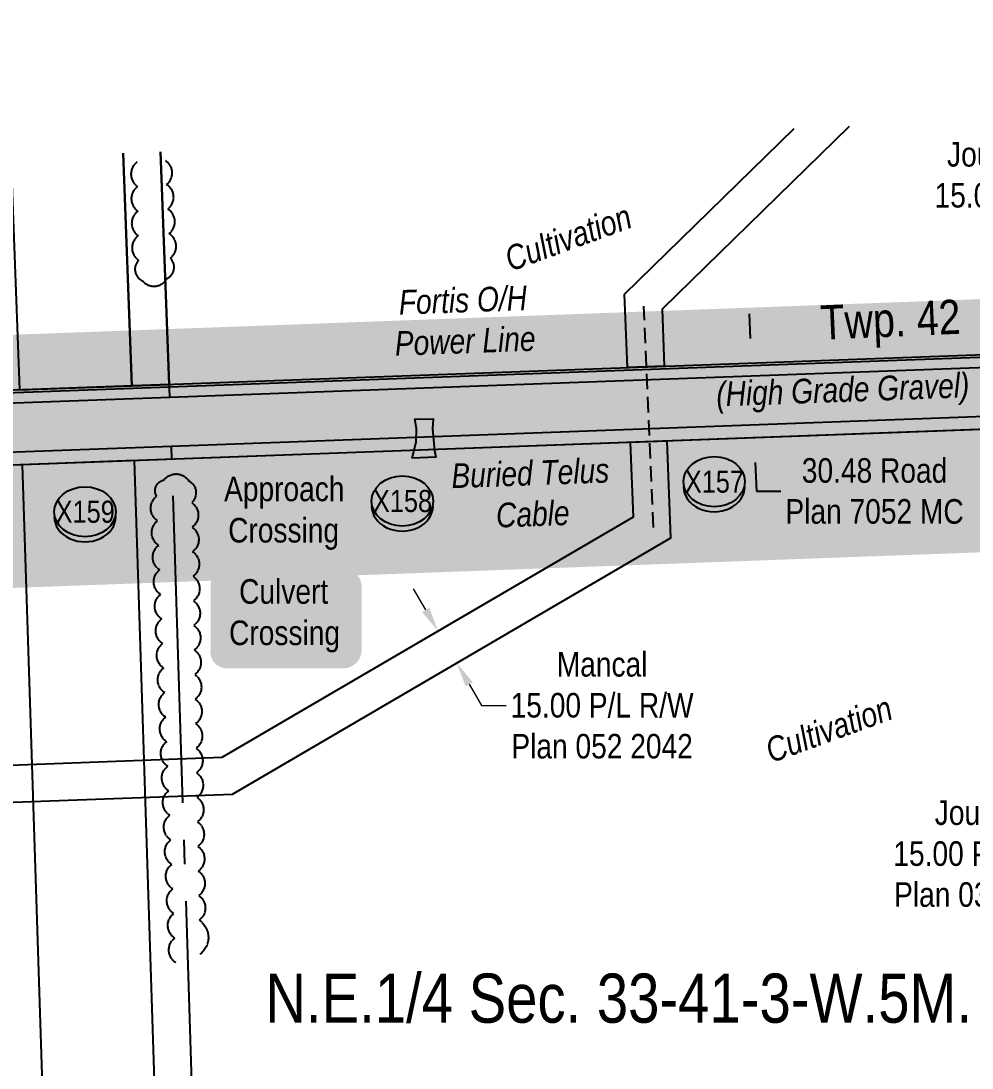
# Model space of a CAD drawing. Extents: x 670596 to 687743, y 5824540 to 5836613.
# Drawn here: x 677882.1 to 678269.4, y 5828685.2 to 5829111.5 of the extents above; entities that cross this region are included whole.
import ezdxf
from ezdxf.enums import TextEntityAlignment as Align

# ---------------------------------------------------------------- set-up
doc = ezdxf.new("R2010")
doc.units = 0
doc.header["$LTSCALE"] = 5
doc.header["$PDSIZE"] = 0.5
for name, pattern in [('0', [1, 1, 0]), ('BORDER2', [22.225, 6.35, -3.175, 6.35, -3.175, 0, -3.175]), ('foc-QUARTERLINE', [33, 25, -3, 2, -3]), ('UG_PIPE', [1.875, 1.25, -0.625])]:
    doc.linetypes.add(name, pattern=pattern)
doc.layers.get('Defpoints').update_dxf_attribs({"color": 9})
doc.layers.add('AS-COUNTY', color=7, linetype='BORDER2', lineweight=60, true_color=0xcc33ff)
for name, color, linetype in [('AS-PIPE-UG', 44, 'UG_PIPE'), ('AS-POWER', 104, 'foc-POWER'), ('AS-POWER-T', 104, 'Continuous'), ('AS-ROADS', 254, 'Continuous'), ('AS-TELEPHONE', 224, 'foc-TEL'), ('AS-TELEPHONE-T', 224, 'Continuous'), ('C-SYMBOL', 7, 'Continuous'), ('CG-NOTES', 7, 'Continuous'), ('D-TXT', 6, 'Continuous'), ('F-RW', 190, 'Continuous'), ('L-QSEC', 8, 'foc-QUARTERLINE'), ('L-SEC', 7, 'Continuous'), ('L-TITLEDB', 4, 'Continuous'), ('L-TITLEDB-T', 4, 'Continuous'), ('P-BUFFER-H 30m', 51, 'Continuous'), ('P-CROSSINGS', 250, 'Continuous'), ('T-BUSH', 110, '0')]:
    doc.layers.add(name, color=color, linetype=linetype)
for name, color, linetype, lineweight in [('F-AR-T', 190, 'Continuous', 9), ('F-RW-T', 190, 'Continuous', 9), ('T-TEXT', 48, 'Continuous', 18)]:
    doc.layers.add(name, color=color, linetype=linetype, lineweight=lineweight)
doc.layers.add('P-PROPOSED-WL4', color=7, linetype='Continuous', true_color=0x5b5bc8)
doc.styles.add('175L', font='ARIALN.TTF', dxfattribs={"height": 20})
doc.styles.add('80', font='ARIALN.TTF', dxfattribs={"height": 10})
doc.styles.add('80CG', font='ARIALN.TTF', dxfattribs={"height": 10})
doc.styles.add('80L', font='ARIALN.TTF', dxfattribs={"height": 10})
doc.styles.add('80LS', font='ARIALNI.TTF', dxfattribs={"height": 10})
doc.styles.add('Crossing', font='ARIALN.TTF', dxfattribs={"height": 10})
doc.styles.add('foc-LtypeFont', font='ARIALN.TTF', dxfattribs={"height": 7.35})
doc.linetypes.add('foc-POWER', pattern='A,6,-1,["P",foc-LtypeFont,S=0.2,R=0,X=-0.625,Y=-0.75],-1.24,4', length=12.24)
doc.linetypes.add('foc-TEL', pattern='A,2,-1,["T",foc-LtypeFont,S=0.2,R=0,X=-0.425,Y=-0.75],-1.24,8', length=12.24)
doc.linetypes.add('foc-TEL-NOLINE', pattern='A,0,-2,["T",foc-LtypeFont,S=0.2,R=0,X=-0.425,Y=-0.75],-10.24', length=12.24)
doc.dimstyles.new('Compass 5 000', dxfattribs={"dimscale": 5, "dimtxt": 9, "dimasz": 2, "dimexe": 0.2, "dimexo": 0.0625, "dimgap": 0.5, "dimtad": 0, "dimtih": 1, "dimtoh": 1, "dimzin": 0, "dimdsep": 46, "dimtxsty": '80CG', "dimcen": 0.1, "dimse1": 1, "dimse2": 1, "dimclrd": 256, "dimclrt": 256, "dimaunit": 1, "dimadec": 4, "dimazin": 0, "dimtfac": 0.06, "dimtofl": 0, "dimtmove": 0, "dimatfit": 1, "dimfxl": 0.2, "dimtolj": 1, "dimtzin": 0, "dimlwd": -1, "dimarcsym": 0})

# ---------------------------------------------------------------- blocks, each defined once
blk = doc.blocks.new('*D446')
at = {"layer": 'Defpoints', "color": 0, "transparency": 16777216}
for p in [(678153.1, 5828971.17), (678179.59, 5828972.18), (678154.27, 5828940.72)]:
    blk.add_point(p, dxfattribs=at)
at = {"layer": 'L-TITLEDB-T', "transparency": 16777216}
for p, q in [((678179.2, 5828982.18), (678178.82, 5828992.17)), ((678181.14, 5828931.74), (678181.58, 5828920.06)), ((678181.58, 5828920.06), (678191.58, 5828920.06))]:
    blk.add_line(p, q, dxfattribs=at)
for points in [[(678180.87, 5828982.24), (678177.54, 5828982.11), (678179.59, 5828972.18)], [(678182.8, 5828931.81), (678179.47, 5828931.68), (678180.75, 5828941.74)]]:
    blk.add_solid(points, dxfattribs=at)
at = {"layer": 'L-TITLEDB-T', "transparency": 16777216, "insert": (678229.7, 5828920.06), "char_height": 10, "attachment_point": 5, "style": '80CG'}
blk.add_mtext('\\A1;30.48 Road\\PPlan 7052 MC', dxfattribs=at)
blk = doc.blocks.new('*D453')
at = {"layer": 'Defpoints', "color": 0, "transparency": 16777216}
for p in [(678349.62, 5828748.93), (678154.27, 5828555.8), (678165.38, 5828545.73)]:
    blk.add_point(p, dxfattribs=at)
at = {"layer": 'F-RW-T', "transparency": 16777216}
for p, q in [((678323.69, 5828772.43), (678313.69, 5828772.43)), ((678331.1, 5828765.72), (678323.69, 5828772.43)), ((678357.03, 5828742.21), (678364.43, 5828735.49))]:
    blk.add_line(p, q, dxfattribs=at)
for points in [[(678332.22, 5828766.95), (678329.98, 5828764.48), (678338.5, 5828759)], [(678358.14, 5828743.44), (678355.91, 5828740.97), (678349.62, 5828748.93)]]:
    blk.add_solid(points, dxfattribs=at)
at = {"layer": 'F-RW-T', "transparency": 16777216, "insert": (678274.6, 5828772.43), "char_height": 10, "attachment_point": 5, "style": '80CG'}
blk.add_mtext('\\A1;Journey\\P15.00 P/L R/W\\PPlan 032 5870', dxfattribs=at)
blk = doc.blocks.new('*D454')
at = {"layer": 'Defpoints', "color": 0, "transparency": 16777216}
for p in [(678064.42, 5828870.28), (678071.99, 5828857.33), (678059.59, 5828850.09)]:
    blk.add_point(p, dxfattribs=at)
at = {"layer": 'F-RW-T', "transparency": 16777216}
for p, q in [((678046.98, 5828871.67), (678041.93, 5828880.3)), ((678064.64, 5828841.45), (678069.69, 5828832.82)), ((678069.69, 5828832.82), (678079.69, 5828832.82))]:
    blk.add_line(p, q, dxfattribs=at)
for points in [[(678048.41, 5828872.51), (678045.54, 5828870.82), (678052.02, 5828863.03)], [(678066.08, 5828842.29), (678063.2, 5828840.61), (678059.59, 5828850.09)]]:
    blk.add_solid(points, dxfattribs=at)
at = {"layer": 'F-RW-T', "transparency": 16777216, "insert": (678118.77, 5828832.82), "char_height": 10, "attachment_point": 5, "style": '80CG'}
blk.add_mtext('\\A1;Mancal\\P15.00 P/L R/W\\PPlan 052 2042', dxfattribs=at)
blk = doc.blocks.new('*U487')
h = blk.add_hatch(color=254)
edge = h.paths.add_edge_path()
edge.add_line((-24, -20), (24, -20))
edge.add_arc((24, -14), 6, 270, 360)
edge.add_line((30, -14), (30, 12.5))
edge.add_arc((24, 12.5), 6, 0, 90)
edge.add_line((24, 18.5), (-24, 18.5))
edge.add_arc((-24, 12.5), 6, 90, 180)
edge.add_line((-30, 12.5), (-30, -14))
edge.add_arc((-24, -14), 6, 180, 270)
at = {"color": 160, "flags": 128}
blk.add_lwpolyline([(-24, -20, 3, 3, 0), (24, -20, 3, 3, 0.414214), (30, -14, 3, 3, 0), (30, 12.5, 3, 0, 0.414214), (24, 18.5, 0, 0, 0), (-24, 18.5, 0, 0, 0.414214), (-30, 12.5, 0, 0, 0), (-30, -14, 0, 3, 0.414214)], format="xyseb", close=True, dxfattribs=at)
at = {"color": 160, "style": '80'}
blk.add_attdef('ENTER_TEXT_001', (-26.85, -4.92), '', height=10, dxfattribs=at)
blk = doc.blocks.new('*U847')
h = blk.add_hatch(color=59)
edge = h.paths.add_edge_path()
edge.add_line((-21.5, -20), (21.5, -20))
edge.add_arc((21.5, -14), 6, 270, 360)
edge.add_line((27.5, -14), (27.5, 12.5))
edge.add_arc((21.5, 12.5), 6, 0, 90)
edge.add_line((21.5, 18.5), (-21.5, 18.5))
edge.add_arc((-21.5, 12.5), 6, 90, 180)
edge.add_line((-27.5, 12.5), (-27.5, -14))
edge.add_arc((-21.5, -14), 6, 180, 270)
at = {"color": 1, "flags": 128}
blk.add_lwpolyline([(57.82, 27.88, 0, 7.5, 0), (0, 0, 0, 0, 0)], format="xyseb", dxfattribs=at)
blk.add_lwpolyline([(-21.5, -20, 3, 3, 0), (21.5, -20, 3, 3, 0.414214), (27.5, -14, 3, 3, 0), (27.5, 12.5, 3, 0, 0.414214), (21.5, 18.5, 0, 0, 0), (-21.5, 18.5, 0, 0, 0.414214), (-27.5, 12.5, 0, 0, 0), (-27.5, -14, 0, 3, 0.414214)], format="xyseb", close=True, dxfattribs=at)
at = {"color": 1, "style": '80'}
blk.add_attdef('ENTER_TEXT_001', (-36.68, -4.99), '', height=10, dxfattribs=at)
blk = doc.blocks.new('xing2')
h = blk.add_hatch(color=50)
h.dxf.hatch_style = 1
edge = h.paths.add_edge_path()
edge.add_ellipse((0, 0), major_axis=(-12.5, 0), ratio=0.816297, start_angle=0, end_angle=360)
h = blk.add_hatch(color=250)
h.dxf.hatch_style = 1
edge = h.paths.add_edge_path()
edge.add_ellipse((0, -2.05), major_axis=(-12.5, 0), ratio=0.816297, start_angle=0, end_angle=180)
edge.add_line((12.5, -2.05), (12.5, 0))
edge.add_ellipse((0, 0), major_axis=(-12.5, 0), ratio=0.816297, start_angle=0, end_angle=180, ccw=False)
edge.add_line((-12.5, 0), (-12.5, -2.05))
at = {"color": 250}
blk.add_ellipse((0, 0), major_axis=(-12.5, 0), ratio=0.816297, dxfattribs=at)
blk.add_ellipse((0, -2.05), major_axis=(-12.5, 0), ratio=0.816297, start_param=0, end_param=3.141593, dxfattribs=at)
at = {"color": 250, "style": 'Crossing'}
blk.add_attdef('CROSSING', text='', height=9, dxfattribs=at).set_placement((0.09, 0.02), align=Align.MIDDLE_CENTER)
at = {"color": 250, "style": 'Crossing', "flags": 1}
for tag, p in [('OWNER', (0.09, -12.49)), ('DESCRIPTION', (0.09, -25.77)), ('LOCATION', (0.09, -39.3)), ('DWG_REF', (0.09, -52.84))]:
    blk.add_attdef(tag, text='', height=9, dxfattribs=at).set_placement(p, align=Align.MIDDLE_CENTER)
blk = doc.blocks.new('*U528')
h = blk.add_hatch(color=255)
edge = h.paths.add_edge_path()
edge.add_line((-31.5, -28.5), (31.5, -28.5))
edge.add_arc((31.5, -22.5), 6, 270, 360)
edge.add_line((37.5, -22.5), (37.5, 21))
edge.add_arc((31.5, 21), 6, 0, 90)
edge.add_line((31.5, 27), (-31.5, 27))
edge.add_arc((-31.5, 21), 6, 90, 180)
edge.add_line((-37.5, 21), (-37.5, -22.5))
edge.add_arc((-31.5, -22.5), 6, 180, 270)
at = {"color": 104, "flags": 128}
blk.add_lwpolyline([(-31.5, -28.5, 3, 3, 0), (31.5, -28.5, 3, 3, 0.414214), (37.5, -22.5, 3, 3, 0), (37.5, 21, 3, 0, 0.414214), (31.5, 27, 0, 0, 0), (-31.5, 27, 0, 0, 0.414214), (-37.5, 21, 0, 0, 0), (-37.5, -22.5, 0, 3, 0.414214)], format="xyseb", close=True, dxfattribs=at)
blk.add_lwpolyline([(71.69, -71.84, 0, 7.5, 0), (0, 0, 0, 0, 0)], format="xyseb", dxfattribs=at)
at = {"color": 104, "style": '80'}
blk.add_attdef('ENTER_TEXT_001', (-26.85, -4.92), '', height=10, dxfattribs=at)
blk = doc.blocks.new('*D530')
at = {"layer": 'Defpoints', "color": 0, "transparency": 16777216}
for p in [(678326.87, 5829049.49), (678327, 5829045.77), (678341.99, 5829046.32)]:
    blk.add_point(p, dxfattribs=at)
at = {"layer": 'F-AR-T', "transparency": 16777216}
for p, q in [((678351.85, 5829050.4), (678361.85, 5829050.76)), ((678316.88, 5829049.12), (678306.88, 5829048.76))]:
    blk.add_line(p, q, dxfattribs=at)
for points in [[(678316.81, 5829050.79), (678316.94, 5829047.46), (678326.87, 5829049.49)], [(678351.79, 5829052.06), (678351.91, 5829048.73), (678341.86, 5829050.03)]]:
    blk.add_solid(points, dxfattribs=at)
at = {"layer": 'F-AR-T', "transparency": 16777216, "insert": (678279.6, 5829048.76), "char_height": 10, "attachment_point": 5, "style": '80CG', "bg_fill": 3, "box_fill_scale": 1.1, "bg_fill_color": 256, "bg_fill_true_color": 13158600, "bg_fill_transparency": 0}
blk.add_mtext('\\A1;Journey\\P15.00 A/R', dxfattribs=at)

msp = doc.modelspace()

# ---------------------------------------------------------------- hatches: boundary and pattern name
at = {"layer": 'AS-ROADS'}
h = msp.add_hatch(color=256, dxfattribs=at)
h.dxf.hatch_style = 1
h.paths.add_polyline_path([(682678.285, 5832378.284), (682679.237, 5832371.44), (682678.476, 5832368.778), (682676.859, 5832365.926), (682687.322, 5832365.831), (682684.183, 5832370.964), (682682.661, 5832374.577), (682682.566, 5832377.333), (682682.566, 5832379.045)], flags=16)
h.paths.add_polyline_path([(681464.565, 5832333.37), (681471.954, 5832333.222), (681472.545, 5832327.019), (681474.319, 5832324.36), (681475.206, 5832323.326), (681461.314, 5832321.997), (681462.939, 5832325.394), (681463.974, 5832328.2), (681464.252, 5832330.272), (681464.542, 5832331.722)], flags=16)
h.paths.add_polyline_path([(681048.14, 5832317.983), (681052.253, 5832311.083), (681052.694, 5832307.12), (681062.388, 5832306.826), (681060.185, 5832312.404), (681056.954, 5832317.249), (681056.66, 5832320.038)], flags=16)
edge = h.paths.add_edge_path()
edge.add_line((683515.178, 5832287.041), (683508.934, 5832397.566))
edge.add_line((677284.424, 5825051.076), (677268.886, 5825051.076))
h = msp.add_hatch(color=256, dxfattribs=at)
h.dxf.hatch_style = 1
h.paths.add_polyline_path([(678041.421, 5828933.5), (678043.104, 5828940.071), (678043.265, 5828945.599), (678042.463, 5828949.285), (678049.919, 5828949.526), (678049.759, 5828945.359), (678050.08, 5828940.872), (678050.481, 5828936.625), (678051.122, 5828933.901)])
at = {"layer": 'P-BUFFER-H 30m'}
h = msp.add_hatch(color=256, dxfattribs=at)
h.dxf.hatch_style = 1
edge = h.paths.add_edge_path()
edge.add_line((677190.88, 5826034.364), (676987.84, 5826027.225))
edge.add_line((676987.84, 5826027.225), (676988.351, 5826011.208))
edge.add_arc((676938.382, 5826009.615), 49.994, -120.52105, 1.82608, ccw=False)
edge.add_line((676912.993, 5825966.548), (676909.934, 5825968.352))
edge.add_arc((676935.324, 5826011.418), 49.994, 181.82608, 239.47895, ccw=False)
edge.add_line((676885.355, 5826009.825), (676883.222, 5826076.736))
edge.add_arc((676933.19, 5826078.329), 49.994, 92.0138, 181.82608, ccw=False)
edge.add_line((676931.434, 5826128.292), (677186.782, 5826137.271))
edge.add_line((677186.782, 5826137.271), (677172.574, 5826493.957))
edge.add_arc((677222.529, 5826495.947), 49.994, 182.21724, 182.28094, ccw=False)
edge.add_line((677172.572, 5826494.013), (677161.576, 5826778.028))
edge.add_arc((677211.532, 5826779.962), 49.994, 133.32201, 182.21724, ccw=False)
edge.add_line((677177.232, 5826816.333), (677158.55, 5827298.559))
edge.add_line((677158.55, 5827298.559), (677123.328, 5828102.041))
edge.add_line((677123.328, 5828102.041), (677088.029, 5828904.381))
edge.add_arc((677137.974, 5828906.578), 49.994, 92.09453, 182.51912, ccw=False)
edge.add_line((677136.147, 5828956.539), (677941.688, 5828985.999))
edge.add_line((677941.688, 5828985.999), (678795.39, 5829017.43))
edge.add_arc((678838.014, 5828991.303), 49.994, 92.17865, 148.49311, ccw=False)
edge.add_line((678836.113, 5829041.261), (679095.94, 5829051.145))
edge.add_line((679095.94, 5829051.145), (679103.038, 5829053.867))
edge.add_arc((679120.935, 5829007.187), 49.994, 92.18666, 110.97734, ccw=False)
edge.add_line((679119.028, 5829057.144), (679561.069, 5829074.022))
edge.add_arc((679566.877, 5829024.367), 49.994, 92.1954, 96.67124, ccw=False)
edge.add_line((679564.962, 5829074.324), (680316.807, 5829103.147))
edge.add_line((680316.807, 5829103.147), (680289.029, 5829852.071))
edge.add_line((680289.029, 5829852.071), (680264.054, 5830522.758))
edge.add_arc((680314.013, 5830524.619), 49.994, 133.25806, 182.13257, ccw=False)
edge.add_line((680279.753, 5830561.028), (680276.196, 5830656.553))
edge.add_line((680276.196, 5830656.553), (680246.213, 5831460.206))
edge.add_line((680246.213, 5831460.206), (680215.351, 5832284.366))
edge.add_arc((680265.309, 5832286.237), 49.994, 92.14863, 182.14452, ccw=False)
edge.add_line((680263.435, 5832336.196), (681068.877, 5832366.415))
edge.add_line((681068.877, 5832366.415), (681821.401, 5832394.716))
edge.add_line((681821.401, 5832394.716), (681805.598, 5832816.244))
edge.add_arc((681855.557, 5832818.117), 49.994, 143.11319, 182.14688, ccw=False)
edge.add_line((681815.571, 5832848.125), (681834.732, 5832873.657))
edge.add_arc((681874.718, 5832843.649), 49.994, 2.14593, 143.11319, ccw=False)
edge.add_line((681924.677, 5832845.521), (681941.401, 5832399.193))
edge.add_line((681941.401, 5832399.193), (682694.705, 5832426.985))
edge.add_line((682694.705, 5832426.985), (683448.059, 5832454.84))
edge.add_line((683448.059, 5832454.84), (683412.219, 5833411.237))
edge.add_arc((683462.178, 5833413.109), 49.994, 133.56227, 182.14611, ccw=False)
edge.add_line((683427.725, 5833449.336), (683406.047, 5834013.774))
edge.add_line((683406.047, 5834013.774), (683375.916, 5834817.728))
edge.add_line((683375.916, 5834817.728), (683345.977, 5835624.47))
edge.add_arc((683395.936, 5835626.324), 49.994, 92.28743, 182.12531, ccw=False)
edge.add_line((683393.941, 5835676.278), (684197.29, 5835708.367))
edge.add_line((684197.29, 5835708.367), (684908.467, 5835736.78))
edge.add_line((684908.467, 5835736.78), (684942.361, 5835811.073))
edge.add_arc((684987.845, 5835790.323), 49.994, 65.13146, 155.47649, ccw=False)
edge.add_line((685008.869, 5835835.681), (685028.667, 5835826.504))
edge.add_arc((685007.643, 5835781.146), 49.994, -16.06891, 65.13146, ccw=False)
edge.add_line((685055.684, 5835767.308), (685044.658, 5835729.031))
edge.add_line((685044.658, 5835729.031), (685314.688, 5835739.386))
edge.add_arc((685316.604, 5835689.429), 49.994, 34.22236, 92.19618, ccw=False)
edge.add_line((685357.942, 5835717.546), (685598.018, 5835364.582))
edge.add_line((685598.018, 5835364.582), (685834.75, 5835370.452))
edge.add_arc((685835.99, 5835320.474), 49.994, 2.19831, 91.42059, ccw=False)
edge.add_line((685885.947, 5835322.392), (685911.192, 5834664.749))
edge.add_line((685911.192, 5834664.749), (686635.77, 5834691.532))
edge.add_line((686635.77, 5834691.532), (686625.993, 5834943.667))
edge.add_line((686625.993, 5834943.667), (686625.603, 5834953.705))
edge.add_arc((686675.56, 5834955.642), 49.994, 92.28887, 182.2208, ccw=False)
edge.add_line((686673.563, 5835005.596), (687058.366, 5835020.976))
edge.add_arc((687098.555, 5834991.24), 49.994, 92.51272, 143.50153, ccw=False)
edge.add_line((687096.363, 5835041.186), (687099.36, 5835041.317))
edge.add_arc((687101.551, 5834991.372), 49.994, 2.51272, 92.51272, ccw=False)
edge.add_line((687151.497, 5834993.563), (687152.446, 5834971.929))
edge.add_arc((687102.501, 5834969.737), 49.994, -87.48749, 2.51272, ccw=False)
edge.add_line((687104.692, 5834919.791), (687096.429, 5834919.429))
edge.add_arc((687094.238, 5834969.375), 49.994, 272.28887, 272.51251, ccw=False)
edge.add_line((687096.234, 5834919.421), (686730.564, 5834904.805))
edge.add_line((686730.564, 5834904.805), (686741.01, 5834635.46))
edge.add_arc((686691.053, 5834633.523), 49.994, -87.7792, 2.2208, ccw=False)
edge.add_line((686692.991, 5834583.567), (686662.171, 5834582.372))
edge.add_arc((686660.234, 5834632.328), 49.994, 247.18296, 272.2208, ccw=False)
edge.add_line((686640.846, 5834586.246), (686635.568, 5834588.467))
edge.add_line((686635.568, 5834588.467), (685862.114, 5834559.877))
edge.add_arc((685860.267, 5834609.837), 49.994, 182.19831, 272.11695, ccw=False)
edge.add_line((685810.31, 5834607.919), (685785.041, 5835266.201))
edge.add_line((685785.041, 5835266.201), (685571.688, 5835260.91))
edge.add_arc((685570.449, 5835310.888), 49.994, 214.22236, 271.42059, ccw=False)
edge.add_line((685529.111, 5835282.771), (685289.298, 5835635.35))
edge.add_line((685289.298, 5835635.35), (685002.226, 5835624.341))
edge.add_line((685002.226, 5835624.341), (684975.431, 5835623.27))
edge.add_arc((684973.435, 5835673.224), 49.994, 229.83796, 272.28778, ccw=False)
edge.add_line((684941.192, 5835635.018), (684201.401, 5835605.462))
edge.add_line((684201.401, 5835605.462), (683450.853, 5835575.482))
edge.add_line((683450.853, 5835575.482), (683478.831, 5834821.566))
edge.add_line((683478.831, 5834821.566), (683508.96, 5834017.677))
edge.add_line((683508.96, 5834017.677), (683532.192, 5833412.794))
edge.add_arc((683482.235, 5833410.876), 49.994, -46.49535, 2.19949, ccw=False)
edge.add_line((683516.651, 5833374.614), (683552.96, 5832405.714))
edge.add_arc((683503.001, 5832403.842), 49.994, -87.88247, 2.14611, ccw=False)
edge.add_line((683504.848, 5832353.882), (682698.506, 5832324.068))
edge.add_line((682698.506, 5832324.068), (681892.271, 5832294.323))
edge.add_arc((681890.428, 5832344.283), 49.994, 264.05645, 272.1129, ccw=False)
edge.add_arc((681876.342, 5832343.751), 49.994, 272.15395, 280.26586, ccw=False)
edge.add_line((681878.221, 5832293.793), (681072.743, 5832263.5))
edge.add_line((681072.743, 5832263.5), (680320.249, 5832235.268))
edge.add_line((680320.249, 5832235.268), (680349.128, 5831464.053))
edge.add_line((680349.128, 5831464.053), (680379.111, 5830660.389))
edge.add_line((680379.111, 5830660.389), (680384.182, 5830524.23))
edge.add_arc((680334.223, 5830522.37), 49.994, -46.74212, 2.13274, ccw=False)
edge.add_line((680368.483, 5830485.96), (680391.945, 5829855.896))
edge.add_line((680391.945, 5829855.896), (680421.685, 5829054.073))
edge.add_arc((680371.726, 5829052.22), 49.994, -87.8046, 2.12416, ccw=False)
edge.add_line((680373.641, 5829002.263), (679575.799, 5828971.677))
edge.add_arc((679569.977, 5829021.331), 49.994, 272.18666, 276.68664, ccw=False)
edge.add_line((679571.885, 5828971.373), (679131.72, 5828954.566))
edge.add_line((679131.72, 5828954.566), (679124.618, 5828951.844))
edge.add_arc((679106.72, 5828998.524), 49.994, 272.17865, 290.97734, ccw=False)
edge.add_line((679108.621, 5828948.566), (678884.632, 5828940.045))
edge.add_arc((678841.974, 5828966.116), 49.994, 272.10849, 328.56836, ccw=False)
edge.add_line((678843.813, 5828916.156), (677945.465, 5828883.082))
edge.add_line((677945.465, 5828883.082), (677193.263, 5828855.571))
edge.add_line((677193.263, 5828855.571), (677226.216, 5828106.56))
edge.add_line((677226.216, 5828106.56), (677261.444, 5827302.934))
edge.add_arc((677211.498, 5827300.745), 49.994, 2.21861, 2.51003, ccw=False)
edge.add_line((677261.454, 5827302.68), (677281.716, 5826779.679))
edge.add_arc((677231.76, 5826777.743), 49.994, -46.67948, 2.21861, ccw=False)
edge.add_line((677266.06, 5826741.371), (677275.481, 5826498.026))
edge.add_line((677275.481, 5826498.026), (677306.827, 5825711.068))
edge.add_line((677306.827, 5825711.068), (677315.471, 5825699.601))
edge.add_arc((677275.552, 5825669.505), 49.994, 1.98841, 37.01336, ccw=False)
edge.add_line((677325.515, 5825671.239), (677327.417, 5825616.478))
edge.add_arc((677277.453, 5825614.743), 49.994, -88.09994, 1.98841, ccw=False)
edge.add_line((677279.111, 5825564.777), (677258.016, 5825564.077))
edge.add_arc((677256.359, 5825614.043), 49.994, 181.98998, 271.90006, ccw=False)
edge.add_line((677206.395, 5825612.307), (677206.156, 5825619.185))
edge.add_line((677206.156, 5825619.185), (676448.534, 5825593.112))
edge.add_line((676448.534, 5825593.112), (675621.606, 5825565.447))
edge.add_line((675621.606, 5825565.447), (674813.811, 5825535.401))
edge.add_line((674813.811, 5825535.401), (674006.072, 5825504.83))
edge.add_line((674006.072, 5825504.83), (673985.967, 5825504.069))
edge.add_arc((673984.076, 5825554.027), 49.994, 271.8479, 272.16748, ccw=False)
edge.add_line((673985.688, 5825504.06), (673184.703, 5825478.217))
edge.add_line((673184.703, 5825478.217), (672384.069, 5825452.353))
edge.add_line((672384.069, 5825452.353), (672364.028, 5825451.705))
edge.add_line((672364.028, 5825451.705), (671562.255, 5825423.567))
edge.add_line((671562.255, 5825423.567), (671405.716, 5825418.102))
edge.add_line((671405.716, 5825418.102), (671360.474, 5825352.878))
edge.add_line((671360.474, 5825352.878), (671368.43, 5825306.565))
edge.add_line((671368.43, 5825306.565), (671377.864, 5825268.225))
edge.add_line((671377.864, 5825268.225), (671395.798, 5825272.31))
edge.add_arc((671406.901, 5825223.564), 49.994, 6.18884, 102.83133, ccw=False)
edge.add_line((671456.604, 5825228.954), (671457.842, 5825217.538))
edge.add_line((671457.842, 5825217.538), (671465.055, 5825159.957))
edge.add_line((671465.055, 5825159.957), (671491.712, 5825126.618))
edge.add_arc((671452.666, 5825095.397), 49.994, 1.30919, 38.64526, ccw=False)
edge.add_line((671502.646, 5825096.54), (671503.523, 5825058.17))
edge.add_arc((671453.542, 5825057.028), 49.994, -32.60196, 1.30919, ccw=False)
edge.add_line((671495.659, 5825030.091), (671398.31, 5824877.882))
edge.add_arc((671356.193, 5824904.819), 49.994, 193.72739, 327.39804, ccw=False)
edge.add_arc((671355.09, 5824908.662), 49.994, 147.39802, 198.31068, ccw=False)
edge.add_line((671312.974, 5824935.599), (671400.193, 5825071.97))
edge.add_line((671400.193, 5825071.97), (671400.095, 5825076.287))
edge.add_line((671400.095, 5825076.287), (671375.283, 5825107.317))
edge.add_arc((671414.33, 5825138.538), 49.994, 187.14039, 218.64526, ccw=False)
edge.add_line((671364.724, 5825132.324), (671361.401, 5825158.85))
edge.add_line((671361.401, 5825158.85), (671349.952, 5825156.242))
edge.add_arc((671338.849, 5825204.987), 49.994, 193.82299, 282.83133, ccw=False)
edge.add_line((671290.303, 5825193.043), (671268.001, 5825283.686))
edge.add_arc((671319.46, 5825296.347), 52.994, 189.74799, 193.82299, ccw=False)
edge.add_line((671267.231, 5825287.374), (671255.511, 5825355.596))
edge.add_arc((671307.74, 5825364.568), 52.994, 145.25359, 189.74799, ccw=False)
edge.add_line((671264.195, 5825394.772), (671336.235, 5825498.63))
edge.add_arc((671377.314, 5825470.137), 49.994, 91.99939, 145.25359, ccw=False)
edge.add_line((671375.57, 5825520.1), (671558.652, 5825526.492))
edge.add_line((671558.652, 5825526.492), (672360.486, 5825554.632))
edge.add_arc((672362.239, 5825504.669), 49.994, 91.85035, 92.00997, ccw=False)
edge.add_line((672360.625, 5825554.636), (672380.743, 5825555.286))
edge.add_line((672380.743, 5825555.286), (673181.379, 5825581.151))
edge.add_line((673181.379, 5825581.151), (673982.227, 5825606.989))
edge.add_line((673982.227, 5825606.989), (674002.177, 5825607.744))
edge.add_line((674002.177, 5825607.744), (674809.949, 5825638.317))
edge.add_line((674809.949, 5825638.317), (675617.882, 5825668.367))
edge.add_arc((675619.741, 5825618.408), 49.994, 91.91612, 92.13008, ccw=False)
edge.add_line((675618.069, 5825668.374), (676445.042, 5825696.04))
edge.add_line((676445.042, 5825696.04), (677203.317, 5825722.136))
edge.add_line((677203.317, 5825722.136), (677190.88, 5826034.364))
at = {"layer": 'P-PROPOSED-WL4'}
h = msp.add_hatch(color=256, dxfattribs=at)
h.dxf.hatch_style = 1
h.paths.add_polyline_path([(671375.18, 5825467.06), (671378.922, 5825467.191), (671560.502, 5825473.53), (672362.345, 5825501.671), (672382.454, 5825502.32), (673183.091, 5825528.185), (673984.076, 5825554.027), (674004.181, 5825554.788), (674811.953, 5825585.361), (675619.841, 5825615.409), (676446.814, 5825643.076), (677254.384, 5825670.868), (677256.359, 5825614.043), (677277.453, 5825614.743), (677275.552, 5825669.505), (677257.495, 5825693.456), (677225.526, 5826496.064), (677214.646, 5826777.081), (677231.76, 5826777.743), (677211.498, 5827300.745), (677176.27, 5828104.362), (677141.104, 5828903.691), (677943.625, 5828933.042), (678736.318, 5828962.226), (678736.26, 5828965.225), (677943.515, 5828936.039), (677137.974, 5828906.578), (677173.274, 5828104.23), (677208.501, 5827300.621), (677228.646, 5826780.625), (677211.532, 5826779.962), (677222.529, 5826495.947), (677254.535, 5825692.399), (677272.587, 5825668.455), (677274.355, 5825617.642), (677259.253, 5825617.141), (677257.278, 5825673.969), (676446.714, 5825646.074), (675619.741, 5825618.408), (674811.84, 5825588.359), (674004.068, 5825557.786), (673983.979, 5825557.026), (673182.994, 5825531.184), (672382.357, 5825505.319), (672362.239, 5825504.669), (671560.397, 5825476.528), (671377.314, 5825470.137)])

# ---------------------------------------------------------------- linework, layer by layer
at = {"layer": 'AS-COUNTY', "const_width": 3, "flags": 128}
msp.add_lwpolyline([(681195.742, 5828960.591), (681192.499, 5829060.528), (680369.563, 5829029.677), (678766.25, 5828968.46), (678746.151, 5828967.743), (677140.879, 5828908.866), (677020.961, 5828904.489)], dxfattribs=at)
at = {"layer": 'AS-PIPE-UG', "flags": 128}
msp.add_lwpolyline([(678139.759, 5828905.297), (678135.73, 5828995.379)], dxfattribs=at)
at = {"layer": 'AS-POWER', "flags": 128}
msp.add_lwpolyline([(677139.925, 5828933.551), (677239.36, 5828936.765), (677639.018, 5828951.415), (678031.441, 5828965.728), (678042.43, 5828966.118), (678346.395, 5828977.321), (678670.658, 5828989.156), (678745.243, 5828991.934)], dxfattribs=at)
at = {"layer": 'AS-ROADS', "const_width": 6.999, "flags": 128}
msp.add_lwpolyline([(681292.134, 5829071.845), (678754.924, 5828977.063), (677020.621, 5828912.234)], dxfattribs=at)
at = {"layer": 'AS-ROADS', "flags": 128}
msp.add_lwpolyline([(678041.421, 5828933.5), (678043.104, 5828940.071), (678043.265, 5828945.599), (678042.463, 5828949.285), (678049.919, 5828949.526), (678049.759, 5828945.359), (678050.08, 5828940.872), (678050.481, 5828936.625), (678051.122, 5828933.901)], close=True, dxfattribs=at)
at = {"layer": 'AS-TELEPHONE', "linetype": 'foc-TEL-NOLINE', "flags": 128}
msp.add_lwpolyline([(677021.188, 5828899.315), (677121.007, 5828902.959), (678746.254, 5828962.58), (678766.353, 5828963.312), (679567.937, 5828993.928), (680369.722, 5829024.652)], dxfattribs=at)
at = {"layer": 'F-RW', "flags": 128}
for points in [[(678219.307, 5829068.512), (678143.186, 5828994.119), (678144.067, 5828970.902), (678129.085, 5828970.35), (678127.948, 5829000.194), (678197.015, 5829067.694)], [(677923.716, 5829057.663), (677927.249, 5828962.92), (677942.517, 5828963.479), (677938.971, 5829058.221)], [(677878.059, 5829055.994), (677881.579, 5828961.249), (677927.249, 5828962.92), (677923.73, 5829057.664)]]:
    msp.add_lwpolyline(points, dxfattribs=at)
for points in [[(677182.276, 5827967.557), (677282.788, 5827972.046), (677381.818, 5828111.887), (677864.055, 5828792.864), (677968.317, 5828796.725), (678146.724, 5828901.025), (678145.227, 5828940.431), (678130.244, 5828939.86), (678131.398, 5828909.435), (677964, 5828811.575), (677856.111, 5828807.583), (677636.261, 5828497.089), (677363.001, 5828111.198), (677274.796, 5827986.691), (677181.619, 5827982.529)], [(677882.712, 5828930.8), (677908.468, 5828131.167), (677934.327, 5827327.103), (677962.72, 5826521.773), (677992.051, 5825718.76), (678037.692, 5825720.436), (678008.354, 5826524.64), (677979.917, 5827328.769), (677954.131, 5828132.898), (677928.384, 5828932.472)]]:
    msp.add_lwpolyline(points, close=True, dxfattribs=at)
at = {"layer": 'L-QSEC', "flags": 128}
for points in [[(677942.712, 5828958.303), (677938.986, 5829058.222)], [(677969.358, 5828133.476), (677943.459, 5828938.205)]]:
    msp.add_lwpolyline(points, dxfattribs=at)
at = {"layer": 'L-SEC', "flags": 128}
for points in [[(677942.712, 5828958.303), (678745.397, 5828987.77)], [(678746.151, 5828967.743), (677943.459, 5828938.205)], [(677140.101, 5828928.964), (677942.712, 5828958.303)], [(677943.459, 5828938.205), (677140.879, 5828908.866)]]:
    msp.add_lwpolyline(points, dxfattribs=at)
at = {"layer": 'L-TITLEDB', "flags": 128}
for points in [[(677938.971, 5829058.221), (677942.517, 5828963.479), (677495.994, 5828947.14), (677492.55, 5829041.903)], [(677881.579, 5828961.249), (678745.203, 5828992.925)], [(678746.254, 5828962.58), (677882.712, 5828930.8)], [(677882.712, 5828930.8), (677141.104, 5828903.691)]]:
    msp.add_lwpolyline(points, dxfattribs=at)
at = {"layer": 'T-BUSH', "flags": 128}
for points in [[(677929.478, 5829053.992, 0.5205671), (677929.619, 5829043.995, 0.5205671), (677929.76, 5829033.997, 0.5205671), (677929.901, 5829023.999, 0.5205671), (677930.042, 5829014.001, 0.5205671), (677931.637, 5829005.624, 0.5205671), (677941.591, 5829006.562, 0.5205671), (677942.985, 5829014.907, 0.5205671), (677942.482, 5829024.894, 0.5205671), (677941.978, 5829034.88, 0.5205671), (677941.475, 5829044.866, 0.5205671), (677940.988, 5829054.528, 0.5205671)], [(677945.18, 5828728.144, -0.5205671), (677944.77, 5828738.135, -0.5205671), (677944.361, 5828748.125, -0.5205671), (677943.952, 5828758.115, -0.5205671), (677943.543, 5828768.106, -0.5205671), (677943.134, 5828778.096, -0.5205671), (677942.724, 5828788.087, -0.5205671), (677942.315, 5828798.077, -0.5205671), (677941.906, 5828808.067, -0.5205671), (677941.497, 5828818.058, -0.5205671), (677941.088, 5828828.048, -0.5205671), (677940.678, 5828838.038, -0.5205671), (677940.269, 5828848.029, -0.5205671), (677939.86, 5828858.019, -0.5205671), (677939.451, 5828868.01, -0.5205671), (677939.042, 5828878, -0.5205671), (677938.632, 5828887.99, -0.5205671), (677938.223, 5828897.981, -0.5205671), (677937.814, 5828907.971, -0.5205671), (677937.405, 5828917.962, -0.5205671), (677940.409, 5828924.58, -0.5205671), (677950.404, 5828924.295, -0.5205671), (677951.666, 5828915.369, -0.5205671), (677951.845, 5828905.372, -0.5205671), (677952.024, 5828895.375, -0.5205671), (677952.204, 5828885.378, -0.5205671), (677952.383, 5828875.381, -0.5205671), (677952.562, 5828865.383, -0.5205671), (677952.741, 5828855.386, -0.5205671), (677952.92, 5828845.389, -0.5205671), (677953.099, 5828835.392, -0.5205671), (677953.279, 5828825.395, -0.5205671), (677953.458, 5828815.398, -0.5205671), (677953.637, 5828805.401, -0.5205671), (677953.816, 5828795.403, -0.5205671), (677953.995, 5828785.406, -0.5205671), (677954.174, 5828775.409, -0.5205671), (677954.354, 5828765.412, -0.5205671), (677954.533, 5828755.415, -0.5205671), (677954.712, 5828745.418, -0.5205671), (677954.962, 5828731.472, -0.5205671)]]:
    msp.add_lwpolyline(points, format="xyb", dxfattribs=at)

# ---------------------------------------------------------------- block references
at = {"layer": 'AS-POWER-T'}
ref = msp.add_blockref('*U528', (677834.23, 5829003.928), dxfattribs=dict(at, xscale=0.9996940109100588, yscale=0.9996940109100588, zscale=0.9996940109100588))
ref.add_attrib('ENTER_TEXT_001', 'Altalink O/H', (677804.474, 5829015.584), dxfattribs={"layer": '0', "color": 104, "height": 9.99694, "style": '80'})
ref.add_attrib('ENTER_TEXT_002', 'Transmission', (677800.441, 5828998.923), dxfattribs={"layer": '0', "color": 104, "height": 9.99694, "style": '80'})
ref.add_attrib('ENTER_TEXT_003', 'Lines', (677820.353, 5828982.261), dxfattribs={"layer": '0', "color": 104, "height": 9.9969, "style": '80'})
at = {"layer": 'CG-NOTES'}
ref = msp.add_blockref('*U847', (677989.671, 5828911.066), dxfattribs=dict(at, xscale=0.998822180558433, yscale=0.998822180558433, zscale=0.998822180558433))
ref.add_attrib('ENTER_TEXT_001', 'Approach', (677964.881, 5828915.956), dxfattribs={"layer": '0', "color": 1, "height": 9.9882, "style": '80'})
ref.add_attrib('ENTER_TEXT_002', 'Crossing', (677966.526, 5828899.132), dxfattribs={"layer": '0', "color": 1, "height": 9.9882, "style": '80'})
ref = msp.add_blockref('*U487', (677989.36, 5828869.416), dxfattribs=dict(at, xscale=0.9998710000250061, yscale=0.9998710000250061, zscale=0.9998710000250061))
ref.add_attrib('ENTER_TEXT_001', 'Culvert', (677970.982, 5828874.218), dxfattribs={"layer": '0', "color": 160, "height": 9.9987, "style": '80'})
ref.add_attrib('ENTER_TEXT_002', 'Crossing', (677966.887, 5828857.377), dxfattribs={"layer": '0', "color": 160, "height": 9.9987, "style": '80'})
at = {"layer": 'P-CROSSINGS', "xscale": 0.9997520153760012, "yscale": 0.9997520153760012, "zscale": 0.9997520153760012}
for p, values in [((678164.409, 5828923.911), {'CROSSING': 'X157'}), ((678037.423, 5828916.016), {'CROSSING': 'X158'}), ((677908.229, 5828911.647), {'CROSSING': 'X159'})]:
    msp.add_blockref('xing2', p, dxfattribs=at).add_auto_attribs(values)

# ---------------------------------------------------------------- texts
at = {"layer": 'AS-POWER-T', "insert": (678033.261, 5829001.773), "char_height": 9.99876, "attachment_point": 1, "rotation": 2.08934, "style": '175L'}
msp.add_mtext_dynamic_manual_height_columns('\\pi2.5566;{\\fArial Narrow|b0|i1|c0|p34;Fortis O/H\\P\\pi0.32976;Power Line}', width=57.1191, gutter_width=100, heights=[0], dxfattribs=at)
at = {"layer": 'AS-TELEPHONE-T', "insert": (678057.538, 5828931.235), "char_height": 9.99876, "attachment_point": 1, "rotation": 2.09345, "style": '175L'}
msp.add_mtext_dynamic_manual_height_columns('\\pi-0.3244;{\\fArial Narrow|b0|i1|c0|p34;Buried Telus \\P\\pi17.266;Cable}', width=63.12909, gutter_width=100, heights=[0], dxfattribs=at)
at = {"layer": 'C-SYMBOL', "color": 3, "style": '175L'}
msp.add_text('N.E.1/4 Sec. 33-41-3-W.5M.', height=19.99752, dxfattribs=at).set_placement((678125.524, 5828697.667), align=Align.BOTTOM_CENTER)
at = {"layer": 'D-TXT', "color": 3, "insert": (678207.368, 5828995.637), "char_height": 13.9983, "attachment_point": 1, "rotation": 2.50516, "style": '80L'}
msp.add_mtext_dynamic_manual_height_columns('Twp. 42', width=101.3954, gutter_width=47.5, heights=[0], dxfattribs=at)
at = {"layer": 'T-TEXT', "style": '80LS'}
for s, height, rotation, p in [('Cultivation', 9.99865, 20, (678104.941, 5829023.227)), ('(High Grade Gravel)', 9.99876, 2.09351, (678216.758, 5828961.368)), ('Cultivation', 9.99865, 20, (678211.072, 5828823.123))]:
    msp.add_text(s, height=height, rotation=rotation, dxfattribs=at).set_placement(p, align=Align.MIDDLE_CENTER)

# ---------------------------------------------------------------- dimensions: what is measured, and where the dimension line sits
at = {"layer": 'F-RW-T'}
dim = msp.add_aligned_dim(p1=(678064.422, 5828870.281), p2=(678071.99, 5828857.335), distance=-14.363, text='Mancal\\P15.00 P/L R/W\\PPlan 052 2042', dimstyle='Compass 5 000', dxfattribs=at)
dim.commit()
dim.dimension.update_dxf_attribs({"geometry": '*D454', "text_midpoint": (678118.771, 5828832.82)})
dim = msp.add_linear_dim(base=(678349.617, 5828748.925), p1=(678154.273, 5828555.803), p2=(678165.385, 5828545.728), angle=317.80251, text='Journey\\P15.00 P/L R/W\\PPlan 032 5870', dimstyle='Compass 5 000', dxfattribs=at)
dim.commit()
dim.dimension.update_dxf_attribs({"geometry": '*D453', "text_midpoint": (678274.602, 5828772.434), "dimtype": 161})
at = {"layer": 'L-TITLEDB-T'}
dim = msp.add_linear_dim(base=(678179.586, 5828972.184), p1=(678154.265, 5828940.72), p2=(678153.098, 5828971.168), angle=92.1954, text='30.48 Road\\PPlan 7052 MC', dimstyle='Compass 5 000', dxfattribs=at)
dim.commit()
dim.dimension.update_dxf_attribs({"geometry": '*D446', "text_midpoint": (678229.705, 5828920.062), "dimtype": 161})

# ---------------------------------------------------------------- next in the draw order: dimensions: what is measured, and where the dimension line sits
at = {"layer": 'F-AR-T'}
dim = msp.add_aligned_dim(p1=(678341.995, 5829046.317), p2=(678327.005, 5829045.77), distance=-3.721, text='Journey\\P15.00 A/R', dimstyle='Compass 5 000', override={"dimtfill": 1}, dxfattribs=at)
dim.commit()
dim.dimension.update_dxf_attribs({"geometry": '*D530', "text_midpoint": (678279.601, 5829048.759)})

doc.saveas('drawing.dxf')
